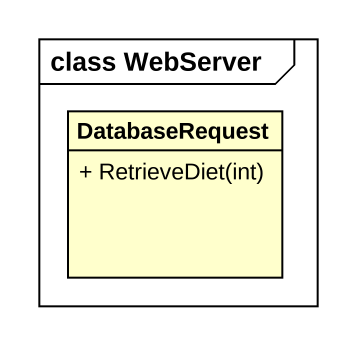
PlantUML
@startuml
mainframe class WebServer
hide circle
hide empty members
skinparam classAttributeIconSize 0
class DatabaseRequest {
  + RetrieveDiet(int)
}
@enduml
